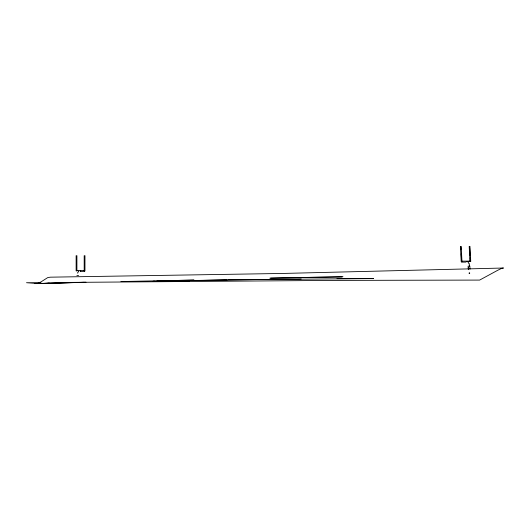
<?xml version="1.0" encoding="UTF-8"?>
<svg xmlns="http://www.w3.org/2000/svg" width="530" height="530" viewBox="0 0 530 530"><rect width="100%" height="100%" fill="white"/><g stroke="black" fill="none" stroke-linecap="round" stroke-linejoin="round"><path stroke-width="0.79" d="M80.673 271.135L80.341 271.135M40.936 282.616L26.5 282.715L37.458 283.517L40.889 281.967L47.76 277.581L50.363 277.177L282.709 273.453L503.5 268.021L501.751 268.293L497.432 270.433L479.637 280.085L332.019 280.41L67.707 282.417M460.418 246.49L461.213 261.668L461.981 261.628L461.193 246.45M469.288 266.1L469.335 263.755M469.381 273.109C467.944 273.202 470.799 273.029 469.302 273.129M468.811 266.133L469.454 266.087M36.603 283.623L49.416 283.239L36.901 283.563M34.887 283.63L84.29 282.305M37.458 283.517L86.006 282.198M47.7 283.258L83.429 282.384M269.803 278.204L306.393 277.415M270.664 278.111L342.983 276.693M120.88 281.543L194.053 280.092L158.324 280.781M155.747 281.211L192.337 280.489M157.331 281.119L183.347 280.642M184.977 280.608L301.245 278.972M157.284 281.099L227.211 280.032L191.482 280.489M228.066 279.82L373.564 278.561L336.974 278.661M305.532 277.442L342.122 276.985M153.177 281.185L154.8 281.165M158.053 281.125L189.766 280.734L157.284 281.119M461.743 261.164L470.507 261.085L470.527 261.568L468.593 261.588M461.458 262.138L466.009 262.098M84.416 270.413L76.36 270.413L76.519 270.896M84.515 270.896L84.959 270.896L84.959 255.692L84.184 255.692L84.184 270.896M84.727 271.386L80.547 271.386L80.547 270.896M76.87 275.58L78.612 275.58M76.87 282.596L78.612 282.596M470.753 261.555L469.951 246.37L469.593 246.377L469.196 246.404L469.971 261.595M469.653 248.02L470.037 255.367M470.163 257.819L470.362 261.575M470.17 261.085L470.196 261.575M469.845 266.067L470.011 269.18M468.573 267.696L468.652 269.253M468.103 266.159L468.262 269.273M460.802 246.47L460.974 249.736M461.193 253.817L461.577 261.164M76.903 270.896L76.903 255.692L76.128 255.692L76.128 270.896M466.307 261.529A2.458 2.213 89.5 0 1 468.851 263.774M77.744 273.235A2.458 2.252 -90 0 1 77.857 272.513M77.983 272.175A2.458 2.252 -90 0 1 78.374 271.579M78.626 271.334A2.458 2.252 -90 0 1 78.91 271.128"/></g></svg>
